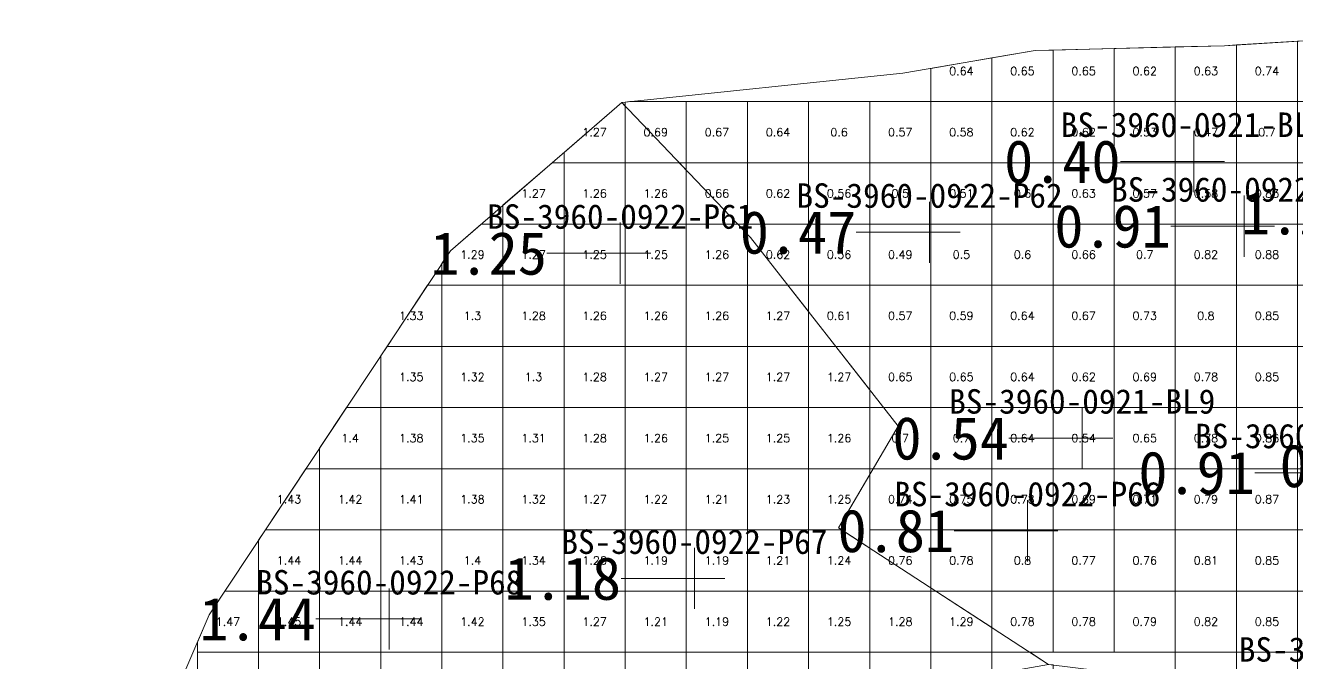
# Model space of a CAD drawing. Header units: inches. Extents: x 469941.1 to 469984.2, y 4349678.7 to 4349716.
# Drawn here: x 469947.91 to 469968.72, y 4349699.47 to 4349709.9 of the extents above; entities that cross this region are included whole.
import ezdxf
from ezdxf.enums import TextEntityAlignment as Align

# ---------------------------------------------------------------- set-up
doc = ezdxf.new("R2010")
doc.units = ezdxf.units.IN
doc.header["$MEASUREMENT"] = 0
for name, color, linetype, lineweight in [('点', 7, 'Continuous', 0), ('爆区方格网', 7, 'Continuous', 0), ('线条', 7, 'Continuous', 0), ('钻孔', 7, 'Continuous', 0)]:
    doc.layers.add(name, color=color, linetype=linetype, lineweight=lineweight)
doc.styles.add('3dmine_textStyle_1', font='txt.shx', dxfattribs={"height": 1, "bigfont": 'gbcbig.shx'})
doc.styles.add('3dmine_textStyle_2', font='', dxfattribs={"height": 1})
doc.styles.get('3dmine_textStyle_2').set_extended_font_data('SimSun-ExtB')

msp = doc.modelspace()

# ---------------------------------------------------------------- hatches: boundary and pattern name
at = {"layer": '钻孔', "linetype": 'Continuous', "lineweight": 0, "true_color": 0x808080, "extrusion": (0, 1, 0)}
for points in [[(-469968.024, 3950.02), (-469967.024, 3950.02), (-469967.024, 3962.02), (-469968.024, 3962.02)], [(-469963.7, 3950.249), (-469962.7, 3950.249), (-469962.7, 3961.249), (-469963.7, 3961.249)]]:
    msp.add_hatch(color=8, dxfattribs=at).paths.add_polyline_path(points, flags=0)
at = {"layer": '钻孔', "linetype": 'Continuous', "lineweight": 0, "true_color": 0x00ffff, "extrusion": (0, 1, 0)}
for points in [[(-469968.846, 3949.958), (-469967.846, 3949.958), (-469967.846, 3960.958), (-469968.846, 3960.958)], [(-469966.198, 3949.677), (-469965.198, 3949.677), (-469965.198, 3961.677), (-469966.198, 3961.677)], [(-469965.3, 3950.209), (-469964.3, 3950.209), (-469964.3, 3961.209), (-469965.3, 3961.209)]]:
    msp.add_hatch(color=4, dxfattribs=at).paths.add_polyline_path(points, flags=0)
at = {"layer": '钻孔', "linetype": 'Continuous', "lineweight": 0, "true_color": 0x0000ff, "extrusion": (0, 1, 0)}
for points in [[(-469958.639, 3950.302), (-469957.639, 3950.302), (-469957.639, 3961.302), (-469958.639, 3961.302)], [(-469959.852, 3950.391), (-469958.852, 3950.391), (-469958.852, 3961.391), (-469959.852, 3961.391)], [(-469954.86, 3950.47), (-469953.86, 3950.47), (-469953.86, 3961.47), (-469954.86, 3961.47)]]:
    msp.add_hatch(color=5, dxfattribs=at).paths.add_polyline_path(points, flags=0)

# ---------------------------------------------------------------- linework, layer by layer
at = {"color": 4, "linetype": 'Continuous', "lineweight": 0, "true_color": 0x00ffff, "elevation": 3955.312}
msp.add_lwpolyline([(469968.809, 4349695.681), (469964.839, 4349691.084), (469962.577, 4349688.382), (469963.268, 4349691.175), (469962.631, 4349694.214), (469963.908, 4349695.729), (469966.369, 4349696.77), (469967.08, 4349699.153), (469964.645, 4349699.455), (469961.209, 4349701.689), (469962.187, 4349703.349), (469959.771, 4349706.436), (469957.664, 4349708.641), (469962.262, 4349709.12), (469964.429, 4349709.49), (469967.526, 4349709.569), (469972.847, 4349709.899)], dxfattribs=at)
at = {"color": 5, "linetype": 'Continuous', "lineweight": 0, "true_color": 0x0000ff, "elevation": 3955.312}
msp.add_lwpolyline([(469956.509, 4349687.517), (469951.539, 4349687.55), (469950.221, 4349688.994), (469948.836, 4349690.144), (469947.907, 4349691.463), (469948.098, 4349693.722), (469950.911, 4349700.265), (469954.86, 4349706.218), (469957.664, 4349708.641), (469959.771, 4349706.436), (469962.187, 4349703.349), (469961.209, 4349701.689), (469964.645, 4349699.455), (469959.921, 4349698.62), (469957.479, 4349696.087), (469959.031, 4349690.31), (469962.578, 4349688.383), (469956.509, 4349687.517)], dxfattribs=at)
at = {"layer": '点', "color": 138, "linetype": 'Continuous', "lineweight": 0, "true_color": 0x004c4c}
for points, elevation in [([(469967.024, 4349707.177), (469967.024, 4349708.177)], 3962.02), ([(469967.524, 4349707.677), (469966.524, 4349707.677)], 3962.02), ([(469962.7, 4349706.019), (469962.7, 4349707.019)], 3961.249), ([(469967.846, 4349706.119), (469967.846, 4349707.119)], 3960.958), ([(469957.639, 4349705.676), (469957.639, 4349706.676)], 3961.302), ([(469963.2, 4349706.519), (469962.2, 4349706.519)], 3961.249), ([(469968.346, 4349706.619), (469967.346, 4349706.619)], 3960.958), ([(469958.139, 4349706.176), (469957.139, 4349706.176)], 3961.302), ([(469965.198, 4349702.654), (469965.198, 4349703.654)], 3961.677), ([(469965.698, 4349703.154), (469964.698, 4349703.154)], 3961.677), ([(469964.3, 4349701.14), (469964.3, 4349702.14)], 3961.209), ([(469964.8, 4349701.64), (469963.8, 4349701.64)], 3961.209), ([(469958.852, 4349700.361), (469958.852, 4349701.361)], 3961.391), ([(469953.86, 4349699.698), (469953.86, 4349700.698)], 3961.47), ([(469959.352, 4349700.861), (469958.352, 4349700.861)], 3961.391), ([(469954.36, 4349700.198), (469953.36, 4349700.198)], 3961.47)]:
    msp.add_lwpolyline(points, dxfattribs=dict(at, elevation=elevation))
at = {"layer": '爆区方格网', "color": 4, "linetype": 'Continuous', "lineweight": 0, "true_color": 0x00ffff, "elevation": 3961.209}
for points in [[(469968.72, 4349708.654), (469967.72, 4349708.654), (469967.72, 4349709.581), (469968.72, 4349709.643), (469968.72, 4349708.654)], [(469969.72, 4349708.654), (469968.72, 4349708.654), (469968.72, 4349709.643), (469968.898, 4349709.654), (469969.72, 4349709.654), (469969.72, 4349708.654)], [(469964.72, 4349708.654), (469963.72, 4349708.654), (469963.72, 4349709.369), (469964.429, 4349709.49), (469964.72, 4349709.498), (469964.72, 4349708.654)], [(469965.72, 4349708.654), (469964.72, 4349708.654), (469964.72, 4349709.498), (469965.72, 4349709.523), (469965.72, 4349708.654)], [(469966.72, 4349708.654), (469965.72, 4349708.654), (469965.72, 4349709.523), (469966.72, 4349709.549), (469966.72, 4349708.654)], [(469967.72, 4349708.654), (469966.72, 4349708.654), (469966.72, 4349709.549), (469967.526, 4349709.569), (469967.72, 4349709.581), (469967.72, 4349708.654)], [(469963.72, 4349708.654), (469962.72, 4349708.654), (469962.72, 4349709.198), (469963.72, 4349709.369), (469963.72, 4349708.654)], [(469958.72, 4349707.654), (469957.72, 4349707.654), (469957.72, 4349708.646), (469957.795, 4349708.654), (469958.72, 4349708.654), (469958.72, 4349707.654)], [(469959.72, 4349707.654), (469958.72, 4349707.654), (469958.72, 4349708.654), (469959.72, 4349708.654), (469959.72, 4349707.654)], [(469960.72, 4349707.654), (469959.72, 4349707.654), (469959.72, 4349708.654), (469960.72, 4349708.654), (469960.72, 4349707.654)], [(469961.72, 4349707.654), (469960.72, 4349707.654), (469960.72, 4349708.654), (469961.72, 4349708.654), (469961.72, 4349707.654)], [(469962.72, 4349707.654), (469961.72, 4349707.654), (469961.72, 4349708.654), (469962.72, 4349708.654), (469962.72, 4349707.654)], [(469963.72, 4349707.654), (469962.72, 4349707.654), (469962.72, 4349708.654), (469963.72, 4349708.654), (469963.72, 4349707.654)], [(469964.72, 4349707.654), (469963.72, 4349707.654), (469963.72, 4349708.654), (469964.72, 4349708.654), (469964.72, 4349707.654)], [(469965.72, 4349707.654), (469964.72, 4349707.654), (469964.72, 4349708.654), (469965.72, 4349708.654), (469965.72, 4349707.654)], [(469966.72, 4349707.654), (469965.72, 4349707.654), (469965.72, 4349708.654), (469966.72, 4349708.654), (469966.72, 4349707.654)], [(469967.72, 4349707.654), (469966.72, 4349707.654), (469966.72, 4349708.654), (469967.72, 4349708.654), (469967.72, 4349707.654)], [(469968.72, 4349707.654), (469967.72, 4349707.654), (469967.72, 4349708.654), (469968.72, 4349708.654), (469968.72, 4349707.654)], [(469969.72, 4349707.654), (469968.72, 4349707.654), (469968.72, 4349708.654), (469969.72, 4349708.654), (469969.72, 4349707.654)], [(469959.72, 4349706.654), (469958.72, 4349706.654), (469958.72, 4349707.654), (469959.72, 4349707.654), (469959.72, 4349706.654)], [(469960.72, 4349706.654), (469959.72, 4349706.654), (469959.72, 4349707.654), (469960.72, 4349707.654), (469960.72, 4349706.654)], [(469961.72, 4349706.654), (469960.72, 4349706.654), (469960.72, 4349707.654), (469961.72, 4349707.654), (469961.72, 4349706.654)], [(469962.72, 4349706.654), (469961.72, 4349706.654), (469961.72, 4349707.654), (469962.72, 4349707.654), (469962.72, 4349706.654)], [(469963.72, 4349706.654), (469962.72, 4349706.654), (469962.72, 4349707.654), (469963.72, 4349707.654), (469963.72, 4349706.654)], [(469964.72, 4349706.654), (469963.72, 4349706.654), (469963.72, 4349707.654), (469964.72, 4349707.654), (469964.72, 4349706.654)], [(469965.72, 4349706.654), (469964.72, 4349706.654), (469964.72, 4349707.654), (469965.72, 4349707.654), (469965.72, 4349706.654)], [(469966.72, 4349706.654), (469965.72, 4349706.654), (469965.72, 4349707.654), (469966.72, 4349707.654), (469966.72, 4349706.654)], [(469967.72, 4349706.654), (469966.72, 4349706.654), (469966.72, 4349707.654), (469967.72, 4349707.654), (469967.72, 4349706.654)], [(469968.72, 4349706.654), (469967.72, 4349706.654), (469967.72, 4349707.654), (469968.72, 4349707.654), (469968.72, 4349706.654)], [(469969.72, 4349706.654), (469968.72, 4349706.654), (469968.72, 4349707.654), (469969.72, 4349707.654), (469969.72, 4349706.654)], [(469960.72, 4349705.654), (469959.72, 4349705.654), (469959.72, 4349706.654), (469960.72, 4349706.654), (469960.72, 4349705.654)], [(469961.72, 4349705.654), (469960.72, 4349705.654), (469960.72, 4349706.654), (469961.72, 4349706.654), (469961.72, 4349705.654)], [(469963.72, 4349705.654), (469962.72, 4349705.654), (469962.72, 4349706.654), (469963.72, 4349706.654), (469963.72, 4349705.654)], [(469964.72, 4349705.654), (469963.72, 4349705.654), (469963.72, 4349706.654), (469964.72, 4349706.654), (469964.72, 4349705.654)], [(469965.72, 4349705.654), (469964.72, 4349705.654), (469964.72, 4349706.654), (469965.72, 4349706.654), (469965.72, 4349705.654)], [(469966.72, 4349705.654), (469965.72, 4349705.654), (469965.72, 4349706.654), (469966.72, 4349706.654), (469966.72, 4349705.654)], [(469967.72, 4349705.654), (469966.72, 4349705.654), (469966.72, 4349706.654), (469967.72, 4349706.654), (469967.72, 4349705.654)], [(469968.72, 4349705.654), (469967.72, 4349705.654), (469967.72, 4349706.654), (469968.72, 4349706.654), (469968.72, 4349705.654)], [(469969.72, 4349705.654), (469968.72, 4349705.654), (469968.72, 4349706.654), (469969.72, 4349706.654), (469969.72, 4349705.654)], [(469961.72, 4349704.654), (469960.72, 4349704.654), (469960.72, 4349705.654), (469961.72, 4349705.654), (469961.72, 4349704.654)], [(469962.72, 4349704.654), (469961.72, 4349704.654), (469961.72, 4349705.654), (469962.72, 4349705.654), (469962.72, 4349704.654)], [(469963.72, 4349704.654), (469962.72, 4349704.654), (469962.72, 4349705.654), (469963.72, 4349705.654), (469963.72, 4349704.654)], [(469964.72, 4349704.654), (469963.72, 4349704.654), (469963.72, 4349705.654), (469964.72, 4349705.654), (469964.72, 4349704.654)], [(469965.72, 4349704.654), (469964.72, 4349704.654), (469964.72, 4349705.654), (469965.72, 4349705.654), (469965.72, 4349704.654)], [(469966.72, 4349704.654), (469965.72, 4349704.654), (469965.72, 4349705.654), (469966.72, 4349705.654), (469966.72, 4349704.654)], [(469967.72, 4349704.654), (469966.72, 4349704.654), (469966.72, 4349705.654), (469967.72, 4349705.654), (469967.72, 4349704.654)], [(469968.72, 4349704.654), (469967.72, 4349704.654), (469967.72, 4349705.654), (469968.72, 4349705.654), (469968.72, 4349704.654)], [(469969.72, 4349704.654), (469968.72, 4349704.654), (469968.72, 4349705.654), (469969.72, 4349705.654), (469969.72, 4349704.654)], [(469962.72, 4349703.654), (469961.72, 4349703.654), (469961.72, 4349704.654), (469962.72, 4349704.654), (469962.72, 4349703.654)], [(469963.72, 4349703.654), (469962.72, 4349703.654), (469962.72, 4349704.654), (469963.72, 4349704.654), (469963.72, 4349703.654)], [(469964.72, 4349703.654), (469963.72, 4349703.654), (469963.72, 4349704.654), (469964.72, 4349704.654), (469964.72, 4349703.654)], [(469965.72, 4349703.654), (469964.72, 4349703.654), (469964.72, 4349704.654), (469965.72, 4349704.654), (469965.72, 4349703.654)], [(469966.72, 4349703.654), (469965.72, 4349703.654), (469965.72, 4349704.654), (469966.72, 4349704.654), (469966.72, 4349703.654)], [(469967.72, 4349703.654), (469966.72, 4349703.654), (469966.72, 4349704.654), (469967.72, 4349704.654), (469967.72, 4349703.654)], [(469968.72, 4349703.654), (469967.72, 4349703.654), (469967.72, 4349704.654), (469968.72, 4349704.654), (469968.72, 4349703.654)], [(469969.72, 4349703.654), (469968.72, 4349703.654), (469968.72, 4349704.654), (469969.72, 4349704.654), (469969.72, 4349703.654)], [(469962.72, 4349702.654), (469961.72, 4349702.654), (469961.72, 4349703.654), (469962.72, 4349703.654), (469962.72, 4349702.654)], [(469963.72, 4349702.654), (469962.72, 4349702.654), (469962.72, 4349703.654), (469963.72, 4349703.654), (469963.72, 4349702.654)], [(469964.72, 4349702.654), (469963.72, 4349702.654), (469963.72, 4349703.654), (469964.72, 4349703.654), (469964.72, 4349702.654)], [(469965.72, 4349702.654), (469964.72, 4349702.654), (469964.72, 4349703.654), (469965.72, 4349703.654), (469965.72, 4349702.654)], [(469966.72, 4349702.654), (469965.72, 4349702.654), (469965.72, 4349703.654), (469966.72, 4349703.654), (469966.72, 4349702.654)], [(469967.72, 4349702.654), (469966.72, 4349702.654), (469966.72, 4349703.654), (469967.72, 4349703.654), (469967.72, 4349702.654)], [(469968.72, 4349702.654), (469967.72, 4349702.654), (469967.72, 4349703.654), (469968.72, 4349703.654), (469968.72, 4349702.654)], [(469969.72, 4349702.654), (469968.72, 4349702.654), (469968.72, 4349703.654), (469969.72, 4349703.654), (469969.72, 4349702.654)], [(469962.72, 4349701.654), (469961.72, 4349701.654), (469961.72, 4349702.654), (469962.72, 4349702.654), (469962.72, 4349701.654)], [(469963.72, 4349701.654), (469962.72, 4349701.654), (469962.72, 4349702.654), (469963.72, 4349702.654), (469963.72, 4349701.654)], [(469964.72, 4349701.654), (469963.72, 4349701.654), (469963.72, 4349702.654), (469964.72, 4349702.654), (469964.72, 4349701.654)], [(469965.72, 4349701.654), (469964.72, 4349701.654), (469964.72, 4349702.654), (469965.72, 4349702.654), (469965.72, 4349701.654)], [(469966.72, 4349701.654), (469965.72, 4349701.654), (469965.72, 4349702.654), (469966.72, 4349702.654), (469966.72, 4349701.654)], [(469967.72, 4349701.654), (469966.72, 4349701.654), (469966.72, 4349702.654), (469967.72, 4349702.654), (469967.72, 4349701.654)], [(469968.72, 4349701.654), (469967.72, 4349701.654), (469967.72, 4349702.654), (469968.72, 4349702.654), (469968.72, 4349701.654)], [(469969.72, 4349701.654), (469968.72, 4349701.654), (469968.72, 4349702.654), (469969.72, 4349702.654), (469969.72, 4349701.654)], [(469962.72, 4349700.654), (469961.72, 4349700.654), (469961.72, 4349701.654), (469962.72, 4349701.654), (469962.72, 4349700.654)], [(469963.72, 4349700.654), (469962.72, 4349700.654), (469962.72, 4349701.654), (469963.72, 4349701.654), (469963.72, 4349700.654)], [(469964.72, 4349700.654), (469963.72, 4349700.654), (469963.72, 4349701.654), (469964.72, 4349701.654), (469964.72, 4349700.654)], [(469965.72, 4349700.654), (469964.72, 4349700.654), (469964.72, 4349701.654), (469965.72, 4349701.654), (469965.72, 4349700.654)], [(469966.72, 4349700.654), (469965.72, 4349700.654), (469965.72, 4349701.654), (469966.72, 4349701.654), (469966.72, 4349700.654)], [(469967.72, 4349700.654), (469966.72, 4349700.654), (469966.72, 4349701.654), (469967.72, 4349701.654), (469967.72, 4349700.654)], [(469968.72, 4349700.654), (469967.72, 4349700.654), (469967.72, 4349701.654), (469968.72, 4349701.654), (469968.72, 4349700.654)], [(469969.72, 4349700.654), (469968.72, 4349700.654), (469968.72, 4349701.654), (469969.72, 4349701.654), (469969.72, 4349700.654)], [(469964.72, 4349699.654), (469963.72, 4349699.654), (469963.72, 4349700.654), (469964.72, 4349700.654), (469964.72, 4349699.654)], [(469965.72, 4349699.654), (469964.72, 4349699.654), (469964.72, 4349700.654), (469965.72, 4349700.654), (469965.72, 4349699.654)], [(469966.72, 4349699.654), (469965.72, 4349699.654), (469965.72, 4349700.654), (469966.72, 4349700.654), (469966.72, 4349699.654)], [(469967.72, 4349699.654), (469966.72, 4349699.654), (469966.72, 4349700.654), (469967.72, 4349700.654), (469967.72, 4349699.654)], [(469968.72, 4349699.654), (469967.72, 4349699.654), (469967.72, 4349700.654), (469968.72, 4349700.654), (469968.72, 4349699.654)], [(469969.72, 4349699.654), (469968.72, 4349699.654), (469968.72, 4349700.654), (469969.72, 4349700.654), (469969.72, 4349699.654)], [(469967.72, 4349698.654), (469966.72, 4349698.654), (469966.72, 4349699.654), (469967.72, 4349699.654), (469967.72, 4349698.654)], [(469968.72, 4349698.654), (469967.72, 4349698.654), (469967.72, 4349699.654), (469968.72, 4349699.654), (469968.72, 4349698.654)], [(469969.72, 4349698.654), (469968.72, 4349698.654), (469968.72, 4349699.654), (469969.72, 4349699.654), (469969.72, 4349698.654)]]:
    msp.add_lwpolyline(points, dxfattribs=at)
at = {"layer": '爆区方格网', "color": 5, "linetype": 'Continuous', "lineweight": 0, "true_color": 0x0000ff, "elevation": 3961.383}
for points in [[(469957.72, 4349708.582), (469957.72, 4349707.654), (469956.72, 4349707.654), (469956.72, 4349707.825), (469957.664, 4349708.641), (469957.72, 4349708.582)], [(469956.72, 4349706.654), (469955.72, 4349706.654), (469955.72, 4349706.961), (469956.523, 4349707.654), (469956.72, 4349707.654), (469956.72, 4349706.654)], [(469957.72, 4349706.654), (469956.72, 4349706.654), (469956.72, 4349707.654), (469957.72, 4349707.654), (469957.72, 4349706.654)], [(469958.72, 4349707.535), (469958.72, 4349706.654), (469957.72, 4349706.654), (469957.72, 4349707.654), (469958.606, 4349707.654), (469958.72, 4349707.535)], [(469955.72, 4349705.654), (469954.72, 4349705.654), (469954.72, 4349706.007), (469954.86, 4349706.218), (469955.365, 4349706.654), (469955.72, 4349706.654), (469955.72, 4349705.654)], [(469956.72, 4349705.654), (469955.72, 4349705.654), (469955.72, 4349706.654), (469956.72, 4349706.654), (469956.72, 4349705.654)], [(469957.72, 4349705.654), (469956.72, 4349705.654), (469956.72, 4349706.654), (469957.72, 4349706.654), (469957.72, 4349705.654)], [(469958.72, 4349705.654), (469957.72, 4349705.654), (469957.72, 4349706.654), (469958.72, 4349706.654), (469958.72, 4349705.654)], [(469959.72, 4349706.489), (469959.72, 4349705.654), (469958.72, 4349705.654), (469958.72, 4349706.654), (469959.562, 4349706.654), (469959.72, 4349706.489)], [(469954.72, 4349704.654), (469953.823, 4349704.654), (469954.486, 4349705.654), (469954.72, 4349705.654), (469954.72, 4349704.654)], [(469955.72, 4349704.654), (469954.72, 4349704.654), (469954.72, 4349705.654), (469955.72, 4349705.654), (469955.72, 4349704.654)], [(469956.72, 4349704.654), (469955.72, 4349704.654), (469955.72, 4349705.654), (469956.72, 4349705.654), (469956.72, 4349704.654)], [(469957.72, 4349704.654), (469956.72, 4349704.654), (469956.72, 4349705.654), (469957.72, 4349705.654), (469957.72, 4349704.654)], [(469958.72, 4349704.654), (469957.72, 4349704.654), (469957.72, 4349705.654), (469958.72, 4349705.654), (469958.72, 4349704.654)], [(469959.72, 4349704.654), (469958.72, 4349704.654), (469958.72, 4349705.654), (469959.72, 4349705.654), (469959.72, 4349704.654)], [(469960.72, 4349705.223), (469960.72, 4349704.654), (469959.72, 4349704.654), (469959.72, 4349705.654), (469960.382, 4349705.654), (469960.72, 4349705.223)], [(469954.72, 4349703.654), (469953.72, 4349703.654), (469953.72, 4349704.499), (469953.823, 4349704.654), (469954.72, 4349704.654), (469954.72, 4349703.654)], [(469955.72, 4349703.654), (469954.72, 4349703.654), (469954.72, 4349704.654), (469955.72, 4349704.654), (469955.72, 4349703.654)], [(469956.72, 4349703.654), (469955.72, 4349703.654), (469955.72, 4349704.654), (469956.72, 4349704.654), (469956.72, 4349703.654)], [(469957.72, 4349703.654), (469956.72, 4349703.654), (469956.72, 4349704.654), (469957.72, 4349704.654), (469957.72, 4349703.654)], [(469958.72, 4349703.654), (469957.72, 4349703.654), (469957.72, 4349704.654), (469958.72, 4349704.654), (469958.72, 4349703.654)], [(469959.72, 4349703.654), (469958.72, 4349703.654), (469958.72, 4349704.654), (469959.72, 4349704.654), (469959.72, 4349703.654)], [(469960.72, 4349703.654), (469959.72, 4349703.654), (469959.72, 4349704.654), (469960.72, 4349704.654), (469960.72, 4349703.654)], [(469961.72, 4349703.945), (469961.72, 4349703.654), (469960.72, 4349703.654), (469960.72, 4349704.654), (469961.165, 4349704.654), (469961.72, 4349703.945)], [(469953.72, 4349702.654), (469952.72, 4349702.654), (469952.72, 4349702.992), (469953.159, 4349703.654), (469953.72, 4349703.654), (469953.72, 4349702.654)], [(469954.72, 4349702.654), (469953.72, 4349702.654), (469953.72, 4349703.654), (469954.72, 4349703.654), (469954.72, 4349702.654)], [(469955.72, 4349702.654), (469954.72, 4349702.654), (469954.72, 4349703.654), (469955.72, 4349703.654), (469955.72, 4349702.654)], [(469956.72, 4349702.654), (469955.72, 4349702.654), (469955.72, 4349703.654), (469956.72, 4349703.654), (469956.72, 4349702.654)], [(469957.72, 4349702.654), (469956.72, 4349702.654), (469956.72, 4349703.654), (469957.72, 4349703.654), (469957.72, 4349702.654)], [(469958.72, 4349702.654), (469957.72, 4349702.654), (469957.72, 4349703.654), (469958.72, 4349703.654), (469958.72, 4349702.654)], [(469959.72, 4349702.654), (469958.72, 4349702.654), (469958.72, 4349703.654), (469959.72, 4349703.654), (469959.72, 4349702.654)], [(469960.72, 4349702.654), (469959.72, 4349702.654), (469959.72, 4349703.654), (469960.72, 4349703.654), (469960.72, 4349702.654)], [(469961.72, 4349702.654), (469960.72, 4349702.654), (469960.72, 4349703.654), (469961.72, 4349703.654), (469961.72, 4349702.654)], [(469952.72, 4349701.654), (469951.833, 4349701.654), (469952.496, 4349702.654), (469952.72, 4349702.654), (469952.72, 4349701.654)], [(469953.72, 4349701.654), (469952.72, 4349701.654), (469952.72, 4349702.654), (469953.72, 4349702.654), (469953.72, 4349701.654)], [(469954.72, 4349701.654), (469953.72, 4349701.654), (469953.72, 4349702.654), (469954.72, 4349702.654), (469954.72, 4349701.654)], [(469955.72, 4349701.654), (469954.72, 4349701.654), (469954.72, 4349702.654), (469955.72, 4349702.654), (469955.72, 4349701.654)], [(469956.72, 4349701.654), (469955.72, 4349701.654), (469955.72, 4349702.654), (469956.72, 4349702.654), (469956.72, 4349701.654)], [(469957.72, 4349701.654), (469956.72, 4349701.654), (469956.72, 4349702.654), (469957.72, 4349702.654), (469957.72, 4349701.654)], [(469958.72, 4349701.654), (469957.72, 4349701.654), (469957.72, 4349702.654), (469958.72, 4349702.654), (469958.72, 4349701.654)], [(469959.72, 4349701.654), (469958.72, 4349701.654), (469958.72, 4349702.654), (469959.72, 4349702.654), (469959.72, 4349701.654)], [(469960.72, 4349701.654), (469959.72, 4349701.654), (469959.72, 4349702.654), (469960.72, 4349702.654), (469960.72, 4349701.654)], [(469961.72, 4349702.557), (469961.209, 4349701.689), (469961.263, 4349701.654), (469960.72, 4349701.654), (469960.72, 4349702.654), (469961.72, 4349702.654), (469961.72, 4349702.557)], [(469952.72, 4349700.654), (469951.72, 4349700.654), (469951.72, 4349701.485), (469951.833, 4349701.654), (469952.72, 4349701.654), (469952.72, 4349700.654)], [(469953.72, 4349700.654), (469952.72, 4349700.654), (469952.72, 4349701.654), (469953.72, 4349701.654), (469953.72, 4349700.654)], [(469954.72, 4349700.654), (469953.72, 4349700.654), (469953.72, 4349701.654), (469954.72, 4349701.654), (469954.72, 4349700.654)], [(469955.72, 4349700.654), (469954.72, 4349700.654), (469954.72, 4349701.654), (469955.72, 4349701.654), (469955.72, 4349700.654)], [(469956.72, 4349700.654), (469955.72, 4349700.654), (469955.72, 4349701.654), (469956.72, 4349701.654), (469956.72, 4349700.654)], [(469957.72, 4349700.654), (469956.72, 4349700.654), (469956.72, 4349701.654), (469957.72, 4349701.654), (469957.72, 4349700.654)], [(469958.72, 4349700.654), (469957.72, 4349700.654), (469957.72, 4349701.654), (469958.72, 4349701.654), (469958.72, 4349700.654)], [(469959.72, 4349700.654), (469958.72, 4349700.654), (469958.72, 4349701.654), (469959.72, 4349701.654), (469959.72, 4349700.654)], [(469960.72, 4349700.654), (469959.72, 4349700.654), (469959.72, 4349701.654), (469960.72, 4349701.654), (469960.72, 4349700.654)], [(469961.72, 4349701.357), (469961.72, 4349700.654), (469960.72, 4349700.654), (469960.72, 4349701.654), (469961.263, 4349701.654), (469961.72, 4349701.357)], [(469951.72, 4349699.654), (469950.72, 4349699.654), (469950.72, 4349699.821), (469950.911, 4349700.265), (469951.169, 4349700.654), (469951.72, 4349700.654), (469951.72, 4349699.654)], [(469952.72, 4349699.654), (469951.72, 4349699.654), (469951.72, 4349700.654), (469952.72, 4349700.654), (469952.72, 4349699.654)], [(469953.72, 4349699.654), (469952.72, 4349699.654), (469952.72, 4349700.654), (469953.72, 4349700.654), (469953.72, 4349699.654)], [(469954.72, 4349699.654), (469953.72, 4349699.654), (469953.72, 4349700.654), (469954.72, 4349700.654), (469954.72, 4349699.654)], [(469955.72, 4349699.654), (469954.72, 4349699.654), (469954.72, 4349700.654), (469955.72, 4349700.654), (469955.72, 4349699.654)], [(469956.72, 4349699.654), (469955.72, 4349699.654), (469955.72, 4349700.654), (469956.72, 4349700.654), (469956.72, 4349699.654)], [(469957.72, 4349699.654), (469956.72, 4349699.654), (469956.72, 4349700.654), (469957.72, 4349700.654), (469957.72, 4349699.654)], [(469958.72, 4349699.654), (469957.72, 4349699.654), (469957.72, 4349700.654), (469958.72, 4349700.654), (469958.72, 4349699.654)], [(469959.72, 4349699.654), (469958.72, 4349699.654), (469958.72, 4349700.654), (469959.72, 4349700.654), (469959.72, 4349699.654)], [(469960.72, 4349699.654), (469959.72, 4349699.654), (469959.72, 4349700.654), (469960.72, 4349700.654), (469960.72, 4349699.654)], [(469961.72, 4349699.654), (469960.72, 4349699.654), (469960.72, 4349700.654), (469961.72, 4349700.654), (469961.72, 4349699.654)], [(469962.72, 4349699.654), (469961.72, 4349699.654), (469961.72, 4349700.654), (469962.72, 4349700.654), (469962.72, 4349699.654)], [(469963.72, 4349700.057), (469963.72, 4349699.654), (469962.72, 4349699.654), (469962.72, 4349700.654), (469962.801, 4349700.654), (469963.72, 4349700.057)], [(469951.72, 4349698.654), (469950.72, 4349698.654), (469950.72, 4349699.654), (469951.72, 4349699.654), (469951.72, 4349698.654)], [(469952.72, 4349698.654), (469951.72, 4349698.654), (469951.72, 4349699.654), (469952.72, 4349699.654), (469952.72, 4349698.654)], [(469953.72, 4349698.654), (469952.72, 4349698.654), (469952.72, 4349699.654), (469953.72, 4349699.654), (469953.72, 4349698.654)], [(469954.72, 4349698.654), (469953.72, 4349698.654), (469953.72, 4349699.654), (469954.72, 4349699.654), (469954.72, 4349698.654)], [(469955.72, 4349698.654), (469954.72, 4349698.654), (469954.72, 4349699.654), (469955.72, 4349699.654), (469955.72, 4349698.654)], [(469956.72, 4349698.654), (469955.72, 4349698.654), (469955.72, 4349699.654), (469956.72, 4349699.654), (469956.72, 4349698.654)], [(469957.72, 4349698.654), (469956.72, 4349698.654), (469956.72, 4349699.654), (469957.72, 4349699.654), (469957.72, 4349698.654)], [(469958.72, 4349698.654), (469957.72, 4349698.654), (469957.72, 4349699.654), (469958.72, 4349699.654), (469958.72, 4349698.654)], [(469959.72, 4349698.654), (469958.72, 4349698.654), (469958.72, 4349699.654), (469959.72, 4349699.654), (469959.72, 4349698.654)], [(469960.72, 4349698.761), (469960.115, 4349698.654), (469959.72, 4349698.654), (469959.72, 4349699.654), (469960.72, 4349699.654), (469960.72, 4349698.761)], [(469961.72, 4349698.938), (469960.72, 4349698.761), (469960.72, 4349699.654), (469961.72, 4349699.654), (469961.72, 4349698.938)], [(469962.72, 4349699.115), (469961.72, 4349698.938), (469961.72, 4349699.654), (469962.72, 4349699.654), (469962.72, 4349699.115)]]:
    msp.add_lwpolyline(points, dxfattribs=at)
at = {"layer": '爆区方格网', "color": 8, "linetype": 'Continuous', "lineweight": 0, "true_color": 0x808080, "elevation": 3961.209}
msp.add_lwpolyline([(469962.72, 4349705.654), (469961.72, 4349705.654), (469961.72, 4349706.654), (469962.72, 4349706.654), (469962.72, 4349705.654)], dxfattribs=at)
at = {"layer": '爆区方格网', "color": 1, "linetype": 'Continuous', "lineweight": 0, "true_color": 0xff0000, "elevation": 3961.013}
for points in [[(469963.72, 4349699.292), (469962.72, 4349699.115), (469962.72, 4349699.654), (469963.72, 4349699.654), (469963.72, 4349699.292)], [(469964.645, 4349699.455), (469964.72, 4349699.446), (469964.72, 4349698.654), (469963.72, 4349698.654), (469963.72, 4349699.292), (469964.645, 4349699.455), (469963.72, 4349699.292), (469963.72, 4349699.654), (469964.339, 4349699.654), (469964.645, 4349699.455)]]:
    msp.add_lwpolyline(points, dxfattribs=at)
at = {"layer": '线条', "color": 138, "linetype": 'Continuous', "lineweight": 0, "true_color": 0x004c4c}
for points, elevation in [([(469967.024, 4349707.677), (469967.024, 4349707.677), (469967.024, 4349707.677)], 3962.02), ([(469962.7, 4349706.519), (469962.7, 4349706.519), (469962.7, 4349706.519)], 3961.249), ([(469967.846, 4349706.619), (469967.846, 4349706.619), (469967.846, 4349706.619)], 3960.958), ([(469957.639, 4349706.176), (469957.639, 4349706.176), (469957.639, 4349706.176)], 3961.302), ([(469965.198, 4349703.154), (469965.198, 4349703.154), (469965.198, 4349703.154)], 3961.677), ([(469964.3, 4349701.64), (469964.3, 4349701.64), (469964.3, 4349701.64)], 3961.209), ([(469958.852, 4349700.861), (469958.852, 4349700.861), (469958.852, 4349700.861)], 3961.391), ([(469953.86, 4349700.198), (469953.86, 4349700.198), (469953.86, 4349700.198)], 3961.47)]:
    msp.add_lwpolyline(points, dxfattribs=dict(at, elevation=elevation))
at = {"layer": '钻孔', "color": 8, "linetype": 'Continuous', "lineweight": 0, "true_color": 0x808080}
for points, elevation in [([(469967.024, 4349707.677), (469965.824, 4349707.677)], 3962.02), ([(469967.024, 4349707.677), (469965.824, 4349707.677)], 3950.02), ([(469962.7, 4349706.519), (469961.5, 4349706.519)], 3961.249), ([(469962.7, 4349706.519), (469961.5, 4349706.519)], 3950.249)]:
    msp.add_lwpolyline(points, dxfattribs=dict(at, elevation=elevation))
at = {"layer": '钻孔', "color": 4, "linetype": 'Continuous', "lineweight": 0, "true_color": 0x00ffff}
for points, elevation in [([(469967.846, 4349706.619), (469966.646, 4349706.619)], 3960.958), ([(469967.846, 4349706.619), (469966.646, 4349706.619)], 3949.958), ([(469965.198, 4349703.154), (469963.998, 4349703.154)], 3961.677), ([(469965.198, 4349703.154), (469963.998, 4349703.154)], 3949.677), ([(469969.221, 4349702.589), (469968.021, 4349702.589)], 3961.288), ([(469969.221, 4349702.589), (469968.021, 4349702.589)], 3950.288), ([(469964.3, 4349701.64), (469963.1, 4349701.64)], 3961.209), ([(469964.3, 4349701.64), (469963.1, 4349701.64)], 3950.209)]:
    msp.add_lwpolyline(points, dxfattribs=dict(at, elevation=elevation))
at = {"layer": '钻孔', "color": 5, "linetype": 'Continuous', "lineweight": 0, "true_color": 0x0000ff}
for points, elevation in [([(469957.639, 4349706.176), (469956.439, 4349706.176)], 3961.302), ([(469957.639, 4349706.176), (469956.439, 4349706.176)], 3950.302), ([(469958.852, 4349700.861), (469957.652, 4349700.861)], 3961.391), ([(469958.852, 4349700.861), (469957.652, 4349700.861)], 3950.391), ([(469953.86, 4349700.198), (469952.66, 4349700.198)], 3961.47), ([(469953.86, 4349700.198), (469952.66, 4349700.198)], 3950.47)]:
    msp.add_lwpolyline(points, dxfattribs=dict(at, elevation=elevation))

# ---------------------------------------------------------------- texts
at = {"color": 4, "linetype": 'Continuous', "lineweight": 0, "true_color": 0x00ffff, "style": '3dmine_textStyle_1'}
for s, p in [('0.64', (469963.22, 4349709.154, 3961.209)), ('0.65', (469964.22, 4349709.154, 3961.209)), ('0.65', (469965.22, 4349709.154, 3961.209)), ('0.62', (469966.22, 4349709.154, 3961.209)), ('0.63', (469967.22, 4349709.154, 3961.209)), ('0.74', (469968.22, 4349709.154, 3961.209)), ('0.69', (469958.22, 4349708.154, 3961.209)), ('0.67', (469959.22, 4349708.154, 3961.209)), ('0.64', (469960.22, 4349708.154, 3961.209)), ('0.6', (469961.22, 4349708.154, 3961.209)), ('0.57', (469962.22, 4349708.154, 3961.209)), ('0.58', (469963.22, 4349708.154, 3961.209)), ('0.62', (469964.22, 4349708.154, 3961.209)), ('0.62', (469965.22, 4349708.154, 3961.209)), ('0.53', (469966.22, 4349708.154, 3961.209)), ('0.47', (469967.22, 4349708.154, 3961.209)), ('0.7', (469968.22, 4349708.154, 3961.209)), ('0.66', (469959.22, 4349707.154, 3961.209)), ('0.62', (469960.22, 4349707.154, 3961.209)), ('0.56', (469961.22, 4349707.154, 3961.209)), ('0.5', (469962.22, 4349707.154, 3961.209)), ('0.51', (469963.22, 4349707.154, 3961.209)), ('0.6', (469964.22, 4349707.154, 3961.209)), ('0.63', (469965.22, 4349707.154, 3961.209)), ('0.57', (469966.22, 4349707.154, 3961.209)), ('0.58', (469967.22, 4349707.154, 3961.209)), ('0.83', (469968.22, 4349707.154, 3961.209)), ('0.62', (469960.22, 4349706.154, 3961.209)), ('0.56', (469961.22, 4349706.154, 3961.209)), ('0.49', (469962.22, 4349706.154, 3961.209)), ('0.5', (469963.22, 4349706.154, 3961.209)), ('0.6', (469964.22, 4349706.154, 3961.209)), ('0.66', (469965.22, 4349706.154, 3961.209)), ('0.7', (469966.22, 4349706.154, 3961.209)), ('0.82', (469967.22, 4349706.154, 3961.209)), ('0.88', (469968.22, 4349706.154, 3961.209)), ('0.61', (469961.22, 4349705.154, 3961.209)), ('0.57', (469962.22, 4349705.154, 3961.209)), ('0.59', (469963.22, 4349705.154, 3961.209)), ('0.64', (469964.22, 4349705.154, 3961.209)), ('0.67', (469965.22, 4349705.154, 3961.209)), ('0.73', (469966.22, 4349705.154, 3961.209)), ('0.8', (469967.22, 4349705.154, 3961.209)), ('0.85', (469968.22, 4349705.154, 3961.209)), ('0.65', (469962.22, 4349704.154, 3961.209)), ('0.65', (469963.22, 4349704.154, 3961.209)), ('0.64', (469964.22, 4349704.154, 3961.209)), ('0.62', (469965.22, 4349704.154, 3961.209)), ('0.69', (469966.22, 4349704.154, 3961.209)), ('0.78', (469967.22, 4349704.154, 3961.209)), ('0.85', (469968.22, 4349704.154, 3961.209)), ('0.7', (469962.22, 4349703.154, 3961.209)), ('0.7', (469963.22, 4349703.154, 3961.209)), ('0.64', (469964.22, 4349703.154, 3961.209)), ('0.54', (469965.22, 4349703.154, 3961.209)), ('0.65', (469966.22, 4349703.154, 3961.209)), ('0.78', (469967.22, 4349703.154, 3961.209)), ('0.86', (469968.22, 4349703.154, 3961.209)), ('0.74', (469962.22, 4349702.154, 3961.209)), ('0.75', (469963.22, 4349702.154, 3961.209)), ('0.78', (469964.22, 4349702.154, 3961.209)), ('0.69', (469965.22, 4349702.154, 3961.209)), ('0.71', (469966.22, 4349702.154, 3961.209)), ('0.79', (469967.22, 4349702.154, 3961.209)), ('0.87', (469968.22, 4349702.154, 3961.209)), ('0.76', (469962.22, 4349701.154, 3961.209)), ('0.78', (469963.22, 4349701.154, 3961.209)), ('0.8', (469964.22, 4349701.154, 3961.209)), ('0.77', (469965.22, 4349701.154, 3961.209)), ('0.76', (469966.22, 4349701.154, 3961.209)), ('0.81', (469967.22, 4349701.154, 3961.209)), ('0.85', (469968.22, 4349701.154, 3961.209)), ('0.78', (469964.22, 4349700.154, 3961.209)), ('0.78', (469965.22, 4349700.154, 3961.209)), ('0.79', (469966.22, 4349700.154, 3961.209)), ('0.82', (469967.22, 4349700.154, 3961.209)), ('0.85', (469968.22, 4349700.154, 3961.209))]:
    msp.add_text(s, height=0.1333, dxfattribs=at).set_placement(p, align=Align.MIDDLE_CENTER)
at = {"color": 5, "linetype": 'Continuous', "lineweight": 0, "true_color": 0x0000ff, "style": '3dmine_textStyle_1'}
for s, p in [('1.27', (469957.22, 4349708.154, 3961.383)), ('1.27', (469956.22, 4349707.154, 3961.383)), ('1.26', (469957.22, 4349707.154, 3961.383)), ('1.26', (469958.22, 4349707.154, 3961.383)), ('1.29', (469955.22, 4349706.154, 3961.383)), ('1.27', (469956.22, 4349706.154, 3961.383)), ('1.25', (469957.22, 4349706.154, 3961.383)), ('1.25', (469958.22, 4349706.154, 3961.383)), ('1.26', (469959.22, 4349706.154, 3961.383)), ('1.33', (469954.22, 4349705.154, 3961.383)), ('1.3', (469955.22, 4349705.154, 3961.383)), ('1.28', (469956.22, 4349705.154, 3961.383)), ('1.26', (469957.22, 4349705.154, 3961.383)), ('1.26', (469958.22, 4349705.154, 3961.383)), ('1.26', (469959.22, 4349705.154, 3961.383)), ('1.27', (469960.22, 4349705.154, 3961.383)), ('1.35', (469954.22, 4349704.154, 3961.383)), ('1.32', (469955.22, 4349704.154, 3961.383)), ('1.3', (469956.22, 4349704.154, 3961.383)), ('1.28', (469957.22, 4349704.154, 3961.383)), ('1.27', (469958.22, 4349704.154, 3961.383)), ('1.27', (469959.22, 4349704.154, 3961.383)), ('1.27', (469960.22, 4349704.154, 3961.383)), ('1.27', (469961.22, 4349704.154, 3961.383)), ('1.4', (469953.22, 4349703.154, 3961.383)), ('1.38', (469954.22, 4349703.154, 3961.383)), ('1.35', (469955.22, 4349703.154, 3961.383)), ('1.31', (469956.22, 4349703.154, 3961.383)), ('1.28', (469957.22, 4349703.154, 3961.383)), ('1.26', (469958.22, 4349703.154, 3961.383)), ('1.25', (469959.22, 4349703.154, 3961.383)), ('1.25', (469960.22, 4349703.154, 3961.383)), ('1.26', (469961.22, 4349703.154, 3961.383)), ('1.43', (469952.22, 4349702.154, 3961.383)), ('1.42', (469953.22, 4349702.154, 3961.383)), ('1.41', (469954.22, 4349702.154, 3961.383)), ('1.38', (469955.22, 4349702.154, 3961.383)), ('1.32', (469956.22, 4349702.154, 3961.383)), ('1.27', (469957.22, 4349702.154, 3961.383)), ('1.22', (469958.22, 4349702.154, 3961.383)), ('1.21', (469959.22, 4349702.154, 3961.383)), ('1.23', (469960.22, 4349702.154, 3961.383)), ('1.25', (469961.22, 4349702.154, 3961.383)), ('1.44', (469952.22, 4349701.154, 3961.383)), ('1.44', (469953.22, 4349701.154, 3961.383)), ('1.43', (469954.22, 4349701.154, 3961.383)), ('1.4', (469955.22, 4349701.154, 3961.383)), ('1.34', (469956.22, 4349701.154, 3961.383)), ('1.26', (469957.22, 4349701.154, 3961.383)), ('1.19', (469958.22, 4349701.154, 3961.383)), ('1.19', (469959.22, 4349701.154, 3961.383)), ('1.21', (469960.22, 4349701.154, 3961.383)), ('1.24', (469961.22, 4349701.154, 3961.383)), ('1.47', (469951.22, 4349700.154, 3961.383)), ('1.45', (469952.22, 4349700.154, 3961.383)), ('1.44', (469953.22, 4349700.154, 3961.383)), ('1.44', (469954.22, 4349700.154, 3961.383)), ('1.42', (469955.22, 4349700.154, 3961.383)), ('1.35', (469956.22, 4349700.154, 3961.383)), ('1.27', (469957.22, 4349700.154, 3961.383)), ('1.21', (469958.22, 4349700.154, 3961.383)), ('1.19', (469959.22, 4349700.154, 3961.383)), ('1.22', (469960.22, 4349700.154, 3961.383)), ('1.25', (469961.22, 4349700.154, 3961.383)), ('1.28', (469962.22, 4349700.154, 3961.383)), ('1.29', (469963.22, 4349700.154, 3961.383))]:
    msp.add_text(s, height=0.1333, dxfattribs=at).set_placement(p, align=Align.MIDDLE_CENTER)
at = {"layer": '钻孔', "color": 138, "linetype": 'Continuous', "lineweight": 0, "true_color": 0x004c4c, "style": '3dmine_textStyle_2'}
for s, p in [('BS-3960-0921-BL8', (469967.024, 4349708.077, 3962.02)), ('BS-3960-0922-P63', (469967.846, 4349707.019, 3960.958)), ('BS-3960-0922-P62', (469962.7, 4349706.919, 3961.249)), ('BS-3960-0922-P61', (469957.639, 4349706.576, 3961.302)), ('BS-3960-0921-BL9', (469965.198, 4349703.554, 3961.677)), ('BS-3960-0922-P65', (469969.221, 4349702.989, 3961.288)), ('BS-3960-0922-P66', (469964.3, 4349702.04, 3961.209)), ('BS-3960-0922-P67', (469958.852, 4349701.261, 3961.391)), ('BS-3960-0922-P68', (469953.86, 4349700.598, 3961.47)), ('BS-3960-0921-BL3', (469969.936, 4349699.5, 3961.509))]:
    msp.add_text(s, height=0.4, dxfattribs=at).set_placement(p, align=Align.CENTER)
at = {"layer": '钻孔', "color": 8, "linetype": 'Continuous', "lineweight": 0, "true_color": 0x808080, "style": '3dmine_textStyle_2'}
for s, p in [('0.40', (469965.824, 4349707.677, 3956.02)), ('0.47', (469961.5, 4349706.519, 3955.749))]:
    msp.add_text(s, height=0.7, dxfattribs=at).set_placement(p, align=Align.MIDDLE_RIGHT)
at = {"layer": '钻孔', "color": 5, "linetype": 'Continuous', "lineweight": 0, "true_color": 0x0000ff, "style": '3dmine_textStyle_2'}
for s, p in [('1.28', (469969.702, 4349706.833, 3955.537)), ('1.25', (469956.439, 4349706.176, 3955.802)), ('1.18', (469957.652, 4349700.861, 3955.891)), ('1.44', (469952.66, 4349700.198, 3955.97))]:
    msp.add_text(s, height=0.7, dxfattribs=at).set_placement(p, align=Align.MIDDLE_RIGHT)
at = {"layer": '钻孔', "color": 4, "linetype": 'Continuous', "lineweight": 0, "true_color": 0x00ffff, "style": '3dmine_textStyle_2'}
for s, p in [('0.91', (469966.646, 4349706.619, 3955.458)), ('0.54', (469963.998, 4349703.154, 3955.677)), ('0.74', (469970.332, 4349702.702, 3955.905)), ('0.91', (469968.021, 4349702.589, 3955.788)), ('0.81', (469963.1, 4349701.64, 3955.709))]:
    msp.add_text(s, height=0.7, dxfattribs=at).set_placement(p, align=Align.MIDDLE_RIGHT)

doc.saveas('drawing.dxf')
